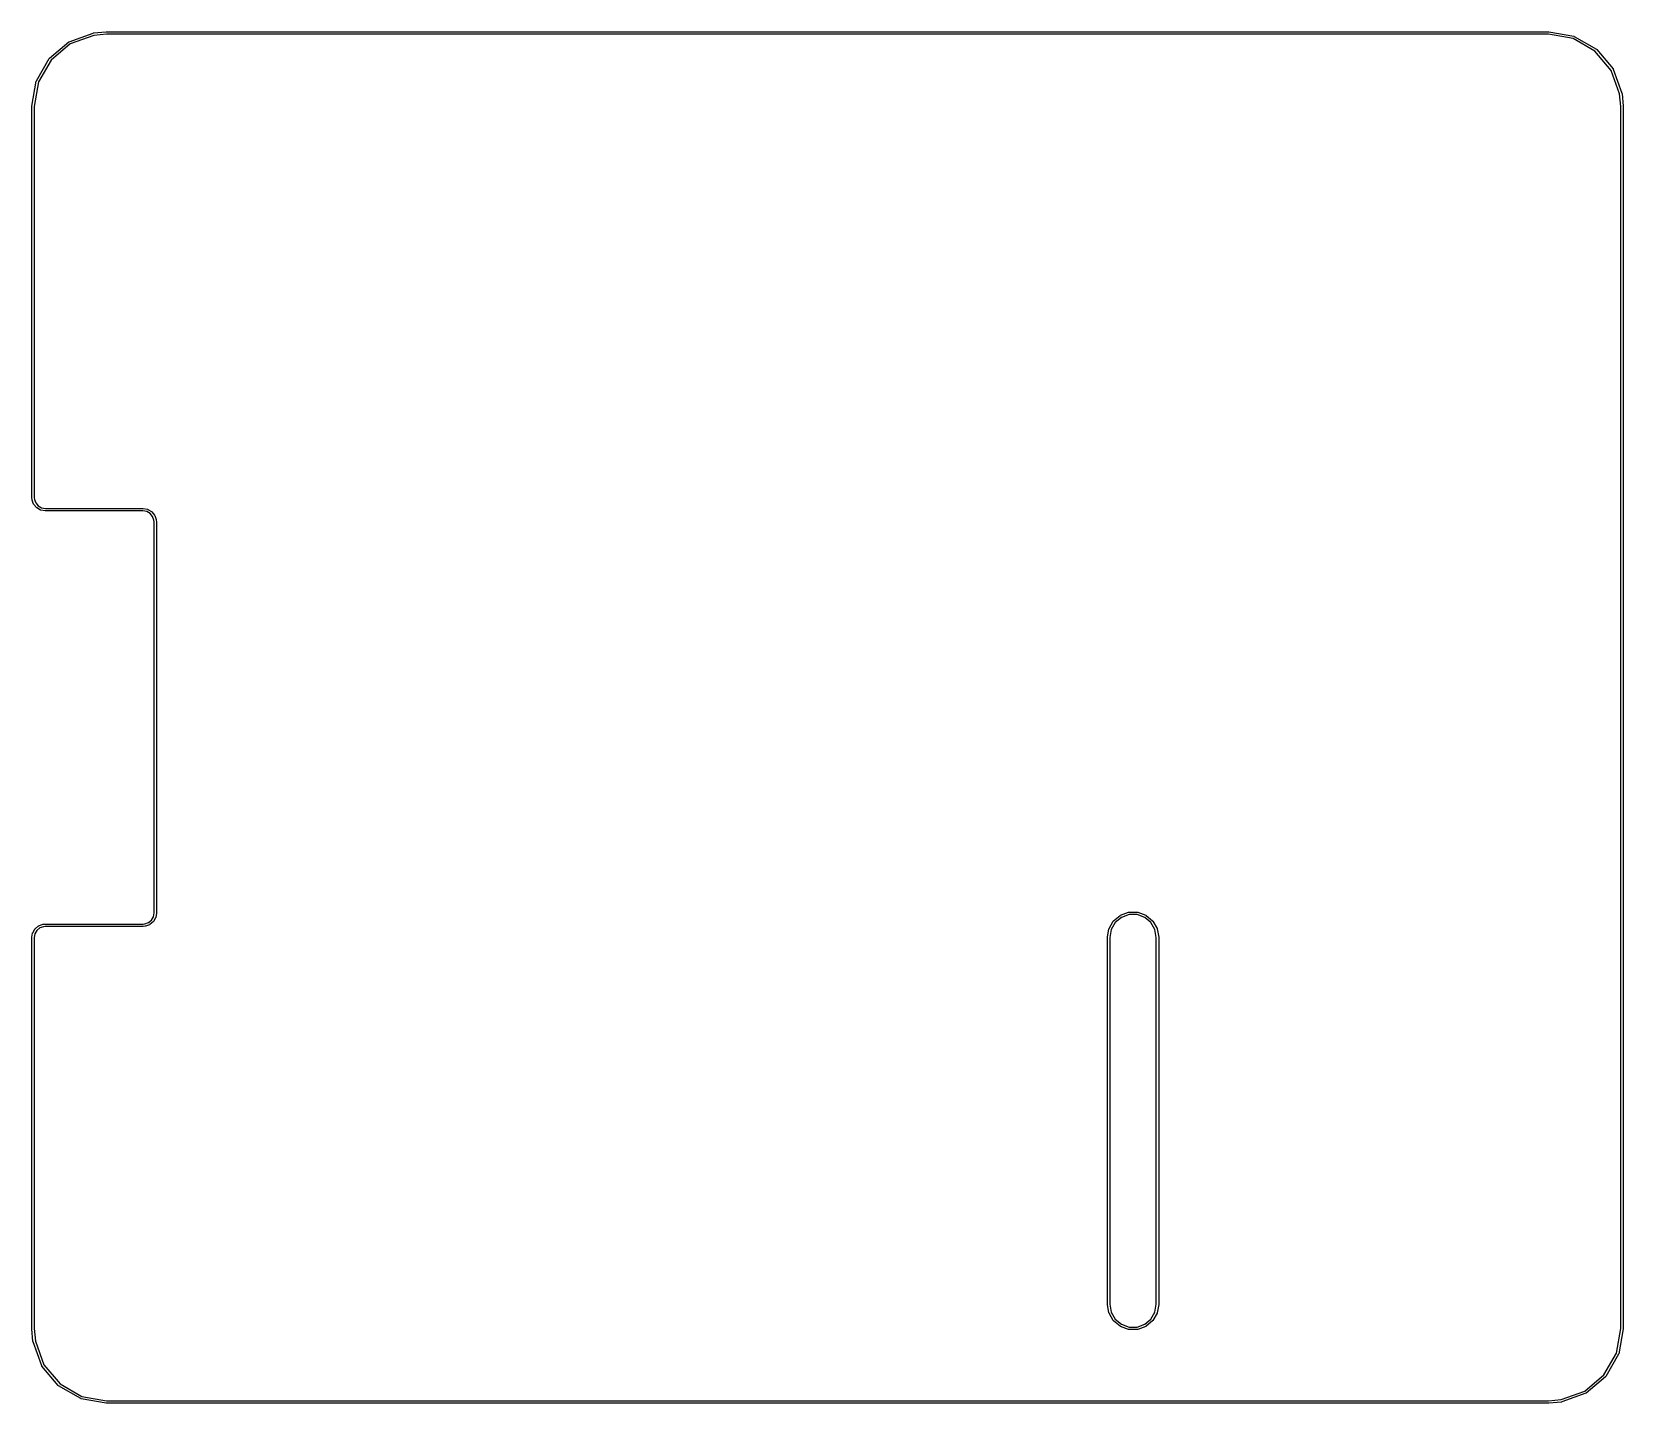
# Model space of a CAD drawing. Extents: x 199.9 to 265.1, y -150.1 to -94.
import ezdxf

# ---------------------------------------------------------------- set-up
doc = ezdxf.new("R2010")
doc.units = 0
doc.header["$MEASUREMENT"] = 0
doc.layers.add('BLACK', color=7, linetype='CONTINUOUS')

msp = doc.modelspace()

# ---------------------------------------------------------------- linework, layer by layer
at = {"layer": 'Black'}
for p, q in [((200.67, -95.0333), (201.468, -94.3636)), ((201.468, -94.3636), (201.483, -94.3549)), ((201.468, -94.3636), (201.468, -94.3636)), ((201.483, -94.3549), (202.462, -93.9986)), ((202.49, -94.0948), (201.525, -94.4459)), ((202.462, -93.9986), (202.468, -93.9975)), ((202.468, -93.9975), (202.475, -93.9958)), ((202.475, -93.9958), (202.996, -93.9502)), ((203.002, -94.05), (202.49, -94.0948)), ((202.996, -93.9502), (202.998, -93.9504)), ((202.998, -93.9504), (203, -93.95)), ((203, -93.95), (262, -93.95)), ((261.996, -94.05), (203.002, -94.05)), ((263.009, -94.2286), (261.996, -94.05)), ((262, -93.95), (262.004, -93.9508)), ((262.004, -93.9508), (262.009, -93.9508)), ((262.009, -93.9508), (263.035, -94.1317)), ((263.896, -94.7408), (263.009, -94.2286)), ((263.035, -94.1317), (263.035, -94.1317)), ((263.035, -94.1317), (263.043, -94.1347)), ((263.043, -94.1347), (263.051, -94.1376)), ((263.051, -94.1376), (263.051, -94.1376)), ((263.051, -94.1376), (263.953, -94.6586)), ((200.659, -95.0466), (200.67, -95.0333)), ((200.67, -95.0333), (200.67, -95.0333)), ((201.525, -94.4459), (200.741, -95.1043)), ((264.554, -95.5254), (263.896, -94.7408)), ((263.953, -94.6586), (263.967, -94.6697)), ((263.967, -94.6697), (263.967, -94.6697)), ((263.967, -94.6697), (264.636, -95.4679)), ((200.138, -95.9489), (200.659, -95.0466)), ((200.741, -95.1043), (200.229, -95.9913)), ((264.905, -96.49), (264.554, -95.5254)), ((264.636, -95.4679), (264.636, -95.4679)), ((264.636, -95.4679), (264.645, -95.4829)), ((264.645, -95.4829), (265.001, -96.462)), ((199.951, -96.9913), (200.132, -95.9653)), ((200.229, -95.9913), (200.05, -97.0044)), ((200.132, -95.9653), (200.135, -95.9571)), ((200.132, -95.9653), (200.132, -95.9653)), ((200.135, -95.9571), (200.138, -95.9489)), ((200.138, -95.9489), (200.138, -95.9489)), ((199.95, -97), (199.951, -96.9957)), ((199.951, -96.9957), (199.951, -96.9913)), ((264.95, -97.0022), (264.905, -96.49)), ((265.001, -96.462), (265.003, -96.4684)), ((265.003, -96.4684), (265.004, -96.4747)), ((265.004, -96.4747), (265.05, -96.9956)), ((265.05, -96.9956), (265.05, -96.9978)), ((265.05, -96.9978), (265.05, -97)), ((199.95, -113), (199.95, -97)), ((200.05, -97.0044), (200.05, -112.998)), ((264.95, -146.996), (264.95, -97.0022)), ((265.05, -97), (265.05, -147)), ((199.95, -113.002), (199.95, -113)), ((199.95, -113.004), (199.95, -113.002)), ((199.958, -113.091), (199.95, -113.004)), ((199.959, -113.097), (199.958, -113.091)), ((199.961, -113.104), (199.959, -113.097)), ((200.02, -113.267), (199.961, -113.104)), ((200.029, -113.282), (200.02, -113.267)), ((200.05, -112.998), (200.057, -113.076)), ((200.057, -113.076), (200.111, -113.225)), ((200.111, -113.225), (200.211, -113.344)), ((200.14, -113.415), (200.029, -113.282)), ((200.029, -113.282), (200.029, -113.282)), ((200.154, -113.426), (200.14, -113.415)), ((200.14, -113.415), (200.14, -113.415)), ((200.304, -113.513), (200.154, -113.426)), ((200.211, -113.344), (200.346, -113.422)), ((200.311, -113.516), (200.304, -113.513)), ((200.304, -113.513), (200.304, -113.513)), ((200.32, -113.519), (200.311, -113.516)), ((200.491, -113.549), (200.32, -113.519)), ((200.32, -113.519), (200.32, -113.519)), ((200.346, -113.422), (200.504, -113.45)), ((200.496, -113.549), (200.491, -113.549)), ((200.5, -113.55), (200.496, -113.549)), ((204.496, -113.55), (200.5, -113.55)), ((200.504, -113.45), (204.5, -113.45)), ((204.654, -113.578), (204.496, -113.55)), ((204.5, -113.45), (204.504, -113.451)), ((204.504, -113.451), (204.509, -113.451)), ((204.509, -113.451), (204.68, -113.481)), ((204.789, -113.656), (204.654, -113.578)), ((204.68, -113.481), (204.68, -113.481)), ((204.68, -113.481), (204.689, -113.484)), ((204.689, -113.484), (204.696, -113.487)), ((204.696, -113.487), (204.696, -113.487)), ((204.696, -113.487), (204.846, -113.574)), ((204.889, -113.775), (204.789, -113.656)), ((204.846, -113.574), (204.846, -113.574)), ((204.846, -113.574), (204.853, -113.579)), ((204.853, -113.579), (204.86, -113.585)), ((204.86, -113.585), (204.86, -113.585)), ((204.86, -113.585), (204.971, -113.718)), ((204.943, -113.924), (204.889, -113.775)), ((204.95, -114.002), (204.943, -113.924)), ((204.971, -113.718), (204.971, -113.718)), ((204.971, -113.718), (204.98, -113.733)), ((204.98, -113.733), (205.039, -113.896)), ((205.039, -113.896), (205.041, -113.903)), ((205.041, -113.903), (205.042, -113.909)), ((205.042, -113.909), (205.05, -113.996)), ((204.95, -129.996), (204.95, -114.002)), ((205.05, -113.996), (205.05, -113.998)), ((205.05, -113.998), (205.05, -114)), ((205.05, -114), (205.05, -130)), ((204.844, -130.289), (204.922, -130.154)), ((204.922, -130.154), (204.95, -129.996)), ((205.013, -130.196), (204.926, -130.346)), ((205.016, -130.189), (205.013, -130.196)), ((205.013, -130.196), (205.013, -130.196)), ((205.019, -130.18), (205.016, -130.189)), ((205.049, -130.009), (205.019, -130.18)), ((205.019, -130.18), (205.019, -130.18)), ((205.05, -130), (205.049, -130.004)), ((205.049, -130.004), (205.049, -130.009)), ((244.202, -130.319), (244.468, -130.096)), ((244.525, -130.178), (244.273, -130.39)), ((244.468, -130.096), (244.483, -130.087)), ((244.468, -130.096), (244.468, -130.096)), ((244.483, -130.087), (244.809, -129.968)), ((244.835, -130.065), (244.525, -130.178)), ((244.809, -129.968), (244.826, -129.965)), ((244.826, -129.965), (245.174, -129.965)), ((245.165, -130.065), (244.835, -130.065)), ((245.475, -130.178), (245.165, -130.065)), ((245.174, -129.965), (245.191, -129.968)), ((245.191, -129.968), (245.517, -130.087)), ((245.727, -130.39), (245.475, -130.178)), ((245.517, -130.087), (245.532, -130.096)), ((245.532, -130.096), (245.532, -130.096)), ((245.532, -130.096), (245.798, -130.319)), ((199.951, -130.991), (199.981, -130.82)), ((199.981, -130.82), (199.984, -130.811)), ((199.981, -130.82), (199.981, -130.82)), ((199.984, -130.811), (199.987, -130.804)), ((199.987, -130.804), (200.074, -130.654)), ((199.987, -130.804), (199.987, -130.804)), ((200.078, -130.846), (200.05, -131.004)), ((200.074, -130.654), (200.079, -130.647)), ((200.074, -130.654), (200.074, -130.654)), ((200.156, -130.711), (200.078, -130.846)), ((200.079, -130.647), (200.085, -130.64)), ((200.085, -130.64), (200.218, -130.529)), ((200.085, -130.64), (200.085, -130.64)), ((200.275, -130.611), (200.156, -130.711)), ((200.218, -130.529), (200.233, -130.52)), ((200.218, -130.529), (200.218, -130.529)), ((200.233, -130.52), (200.396, -130.461)), ((200.424, -130.557), (200.275, -130.611)), ((200.396, -130.461), (200.402, -130.459)), ((200.402, -130.459), (200.409, -130.458)), ((200.409, -130.458), (200.495, -130.45)), ((200.501, -130.55), (200.424, -130.557)), ((200.495, -130.45), (200.498, -130.45)), ((200.498, -130.45), (200.5, -130.45)), ((200.5, -130.45), (204.498, -130.45)), ((204.5, -130.55), (200.501, -130.55)), ((204.498, -130.45), (204.576, -130.443)), ((204.502, -130.55), (204.5, -130.55)), ((204.504, -130.55), (204.502, -130.55)), ((204.591, -130.542), (204.504, -130.55)), ((204.576, -130.443), (204.725, -130.389)), ((204.597, -130.541), (204.591, -130.542)), ((204.604, -130.539), (204.597, -130.541)), ((204.767, -130.48), (204.604, -130.539)), ((204.725, -130.389), (204.844, -130.289)), ((204.782, -130.471), (204.767, -130.48)), ((204.915, -130.36), (204.782, -130.471)), ((204.782, -130.471), (204.782, -130.471)), ((204.926, -130.346), (204.915, -130.36)), ((204.915, -130.36), (204.915, -130.36)), ((243.951, -130.991), (244.011, -130.649)), ((244.011, -130.649), (244.014, -130.64)), ((244.011, -130.649), (244.011, -130.649)), ((244.014, -130.64), (244.017, -130.633)), ((244.017, -130.633), (244.191, -130.332)), ((244.017, -130.633), (244.017, -130.633)), ((244.108, -130.675), (244.05, -131.004)), ((244.273, -130.39), (244.108, -130.675)), ((244.191, -130.332), (244.202, -130.319)), ((244.202, -130.319), (244.202, -130.319)), ((245.892, -130.675), (245.727, -130.39)), ((245.798, -130.319), (245.809, -130.332)), ((245.809, -130.332), (245.809, -130.332)), ((245.809, -130.332), (245.983, -130.633)), ((245.95, -131.004), (245.892, -130.675)), ((245.983, -130.633), (245.983, -130.633)), ((245.983, -130.633), (245.986, -130.64)), ((245.986, -130.64), (245.989, -130.649)), ((245.989, -130.649), (245.989, -130.649)), ((245.989, -130.649), (246.049, -130.991)), ((199.95, -131), (199.951, -130.996)), ((199.95, -147), (199.95, -131)), ((199.951, -130.996), (199.951, -130.991)), ((200.05, -131.004), (200.05, -146.998)), ((243.95, -131), (243.951, -130.996)), ((243.95, -146), (243.95, -131)), ((243.951, -130.996), (243.951, -130.991)), ((244.05, -131.004), (244.05, -145.996)), ((245.95, -145.996), (245.95, -131.004)), ((246.049, -130.991), (246.049, -130.996)), ((246.049, -130.996), (246.05, -131)), ((246.05, -131), (246.05, -146)), ((243.951, -146.004), (243.95, -146)), ((243.951, -146.009), (243.951, -146.004)), ((244.011, -146.351), (243.951, -146.009)), ((244.014, -146.36), (244.011, -146.351)), ((244.011, -146.351), (244.011, -146.351)), ((244.017, -146.367), (244.014, -146.36)), ((244.191, -146.668), (244.017, -146.367)), ((244.017, -146.367), (244.017, -146.367)), ((244.05, -145.996), (244.108, -146.325)), ((244.108, -146.325), (244.273, -146.61)), ((245.727, -146.61), (245.892, -146.325)), ((245.983, -146.367), (245.809, -146.668)), ((245.892, -146.325), (245.95, -145.996)), ((245.986, -146.36), (245.983, -146.367)), ((245.983, -146.367), (245.983, -146.367)), ((245.989, -146.351), (245.986, -146.36)), ((246.049, -146.009), (245.989, -146.351)), ((245.989, -146.351), (245.989, -146.351)), ((246.05, -146), (246.049, -146.004)), ((246.049, -146.004), (246.049, -146.009)), ((199.95, -147.002), (199.95, -147)), ((199.95, -147.004), (199.95, -147.002)), ((199.996, -147.525), (199.95, -147.004)), ((200.05, -146.998), (200.095, -147.51)), ((244.202, -146.681), (244.191, -146.668)), ((244.468, -146.904), (244.202, -146.681)), ((244.202, -146.681), (244.202, -146.681)), ((244.273, -146.61), (244.525, -146.822)), ((244.483, -146.913), (244.468, -146.904)), ((244.468, -146.904), (244.468, -146.904)), ((244.809, -147.032), (244.483, -146.913)), ((244.525, -146.822), (244.835, -146.935)), ((244.826, -147.035), (244.809, -147.032)), ((245.174, -147.035), (244.826, -147.035)), ((244.835, -146.935), (245.165, -146.935)), ((245.165, -146.935), (245.475, -146.822)), ((245.191, -147.032), (245.174, -147.035)), ((245.517, -146.913), (245.191, -147.032)), ((245.475, -146.822), (245.727, -146.61)), ((245.532, -146.904), (245.517, -146.913)), ((245.798, -146.681), (245.532, -146.904)), ((245.532, -146.904), (245.532, -146.904)), ((245.809, -146.668), (245.798, -146.681)), ((245.809, -146.668), (245.809, -146.668)), ((264.771, -148.009), (264.95, -146.996)), ((265.049, -147.009), (264.868, -148.035)), ((265.05, -147), (265.049, -147.004)), ((265.049, -147.004), (265.049, -147.009)), ((199.997, -147.532), (199.996, -147.525)), ((199.999, -147.538), (199.997, -147.532)), ((200.355, -148.517), (199.999, -147.538)), ((200.095, -147.51), (200.446, -148.475)), ((264.259, -148.896), (264.771, -148.009)), ((264.862, -148.051), (264.341, -148.953)), ((264.865, -148.043), (264.862, -148.051)), ((264.862, -148.051), (264.862, -148.051)), ((264.868, -148.035), (264.865, -148.043)), ((264.868, -148.035), (264.868, -148.035)), ((200.36, -148.527), (200.355, -148.517)), ((200.355, -148.517), (200.355, -148.517)), ((200.364, -148.532), (200.36, -148.527)), ((201.033, -149.33), (200.364, -148.532)), ((200.364, -148.532), (200.364, -148.532)), ((200.446, -148.475), (201.104, -149.259)), ((263.475, -149.554), (264.259, -148.896)), ((264.33, -148.967), (263.532, -149.636)), ((264.341, -148.953), (264.33, -148.967)), ((264.341, -148.953), (264.341, -148.953)), ((201.047, -149.341), (201.033, -149.33)), ((201.949, -149.862), (201.047, -149.341)), ((201.047, -149.341), (201.047, -149.341)), ((201.104, -149.259), (201.991, -149.771)), ((262.51, -149.905), (263.475, -149.554)), ((263.517, -149.645), (262.538, -150.001)), ((263.527, -149.64), (263.517, -149.645)), ((263.517, -149.645), (263.517, -149.645)), ((263.532, -149.636), (263.527, -149.64)), ((263.532, -149.636), (263.532, -149.636)), ((201.957, -149.865), (201.949, -149.862)), ((201.949, -149.862), (201.949, -149.862)), ((201.965, -149.868), (201.957, -149.865)), ((202.991, -150.049), (201.965, -149.868)), ((201.965, -149.868), (201.965, -149.868)), ((201.991, -149.771), (203.004, -149.95)), ((202.996, -150.049), (202.991, -150.049)), ((203, -150.05), (202.996, -150.049)), ((262, -150.05), (203, -150.05)), ((203.004, -149.95), (261.998, -149.95)), ((261.998, -149.95), (262.51, -149.905)), ((262.002, -150.05), (262, -150.05)), ((262.004, -150.05), (262.002, -150.05)), ((262.525, -150.004), (262.004, -150.05)), ((262.532, -150.003), (262.525, -150.004)), ((262.538, -150.001), (262.532, -150.003))]:
    msp.add_line(p, q, dxfattribs=at)

doc.saveas('drawing.dxf')
